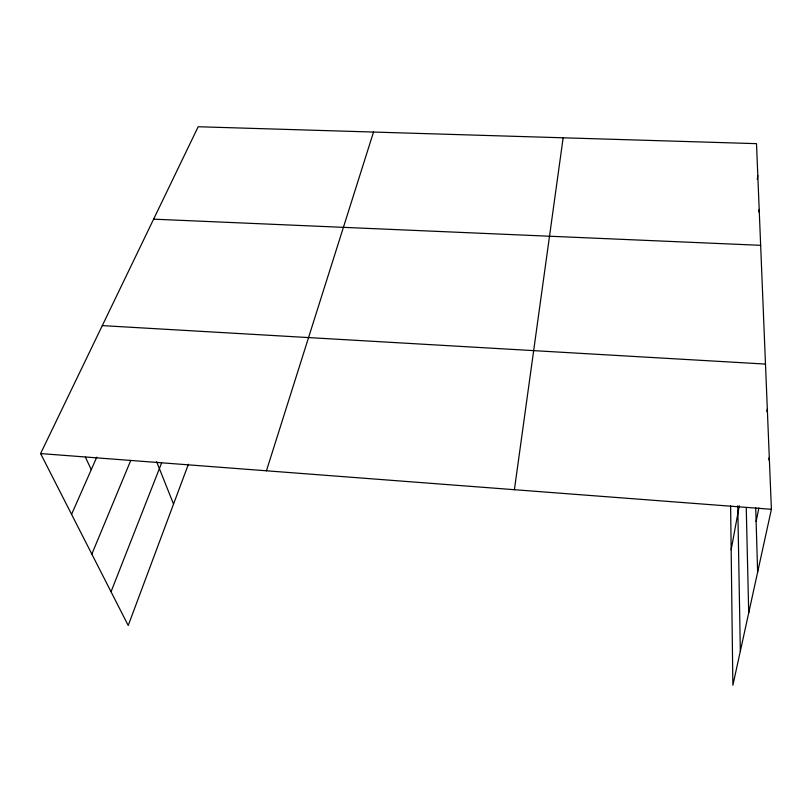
<?xml version="1.0" encoding="UTF-8"?>
<svg xmlns="http://www.w3.org/2000/svg" width="812" height="812" viewBox="0 0 812 812"><rect width="100%" height="100%" fill="white"/><g stroke="black" fill="none" stroke-linecap="round" stroke-linejoin="round"><path stroke-width="1.22" d="M514.402 489.697L563.142 137.796M757.231 179.3L757.809 175.554M758.794 211.881L759.179 209.384M731.165 549.663L739.275 505.825M766.843 411.593L767.32 409.147M756.114 521.466L758.905 507.916M768.781 459.886L769.289 457.43M188.404 464.241L128.225 625.484L40.6 453.573L198.179 126.743L756.51 143.653L771.4 509.297L732.871 685.257L730.607 505.663M266.438 470.798L373.53 132.051M111.041 591.765L161.639 462.891M91.847 554.109L130.752 460.445M71.578 514.341L96.77 457.166M153.61 219.169L760.651 245.325M102.302 325.612L765.483 364.08M40.6 453.573L771.4 509.297M85.402 457.126L91.269 469.661M156.614 461.693L173.535 504.079M755.708 507.744L757.637 572.176M746.248 507.652L748.715 612.918M737.773 505.795L740.331 651.214"/></g></svg>
